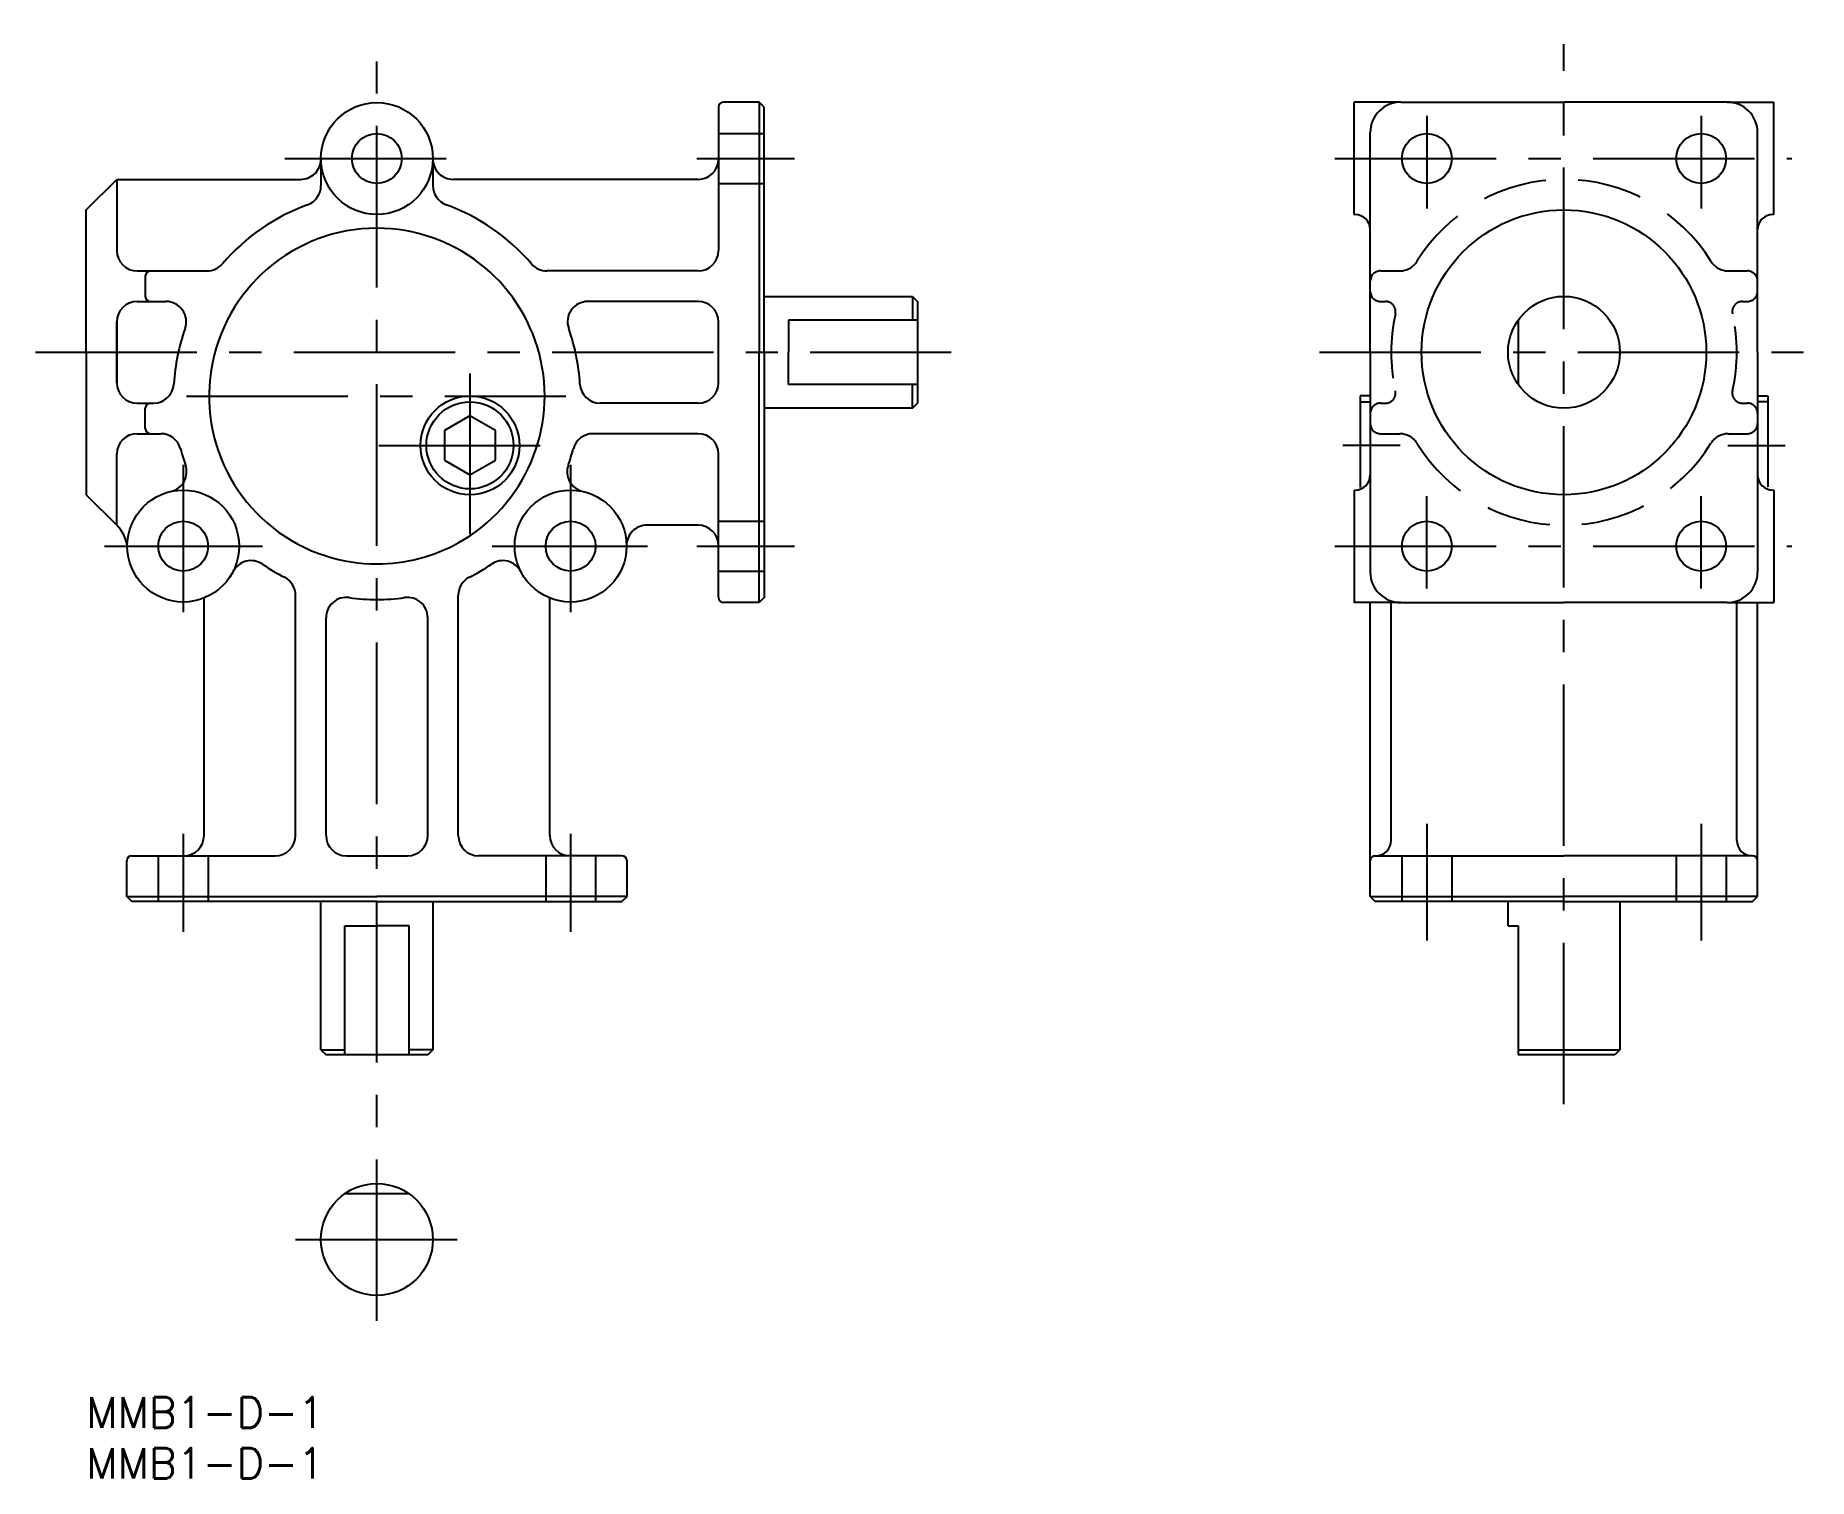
# Model space of a CAD drawing. Extents: x -5 to 169, y -8 to 134.
import ezdxf

# ---------------------------------------------------------------- set-up
doc = ezdxf.new("R2010")
doc.units = 0
doc.header["$LTSCALE"] = 0.5
doc.linetypes.add('CENTER', pattern=[50.8, 31.75, -6.35, 6.35, -6.35])
doc.linetypes.add('DASHED', pattern=[19.05, 12.7, -6.35])
for name, color, linetype in [('MSM_CENTER', 1, 'CENTER'), ('MSM_CONTINUOUS', 7, 'CONTINUOUS'), ('MSM_DASHED', 4, 'DASHED'), ('MSM_NARROW', 5, 'CONTINUOUS'), ('MSM_PART_NUMBER', 7, 'CONTINUOUS')]:
    doc.layers.add(name, color=color, linetype=linetype)
doc.styles.get("Standard").update_dxf_attribs({"font": 'txt.shx', "height": 3, "bigfont": 'bigfont.shx'})

# ---------------------------------------------------------------- blocks, each defined once
blk = doc.blocks.new('*U30')
at = {"layer": 'MSM_PART_NUMBER'}
blk.add_text('MMB1-D-1', height=3, dxfattribs=at).set_placement((0, -3))
blk = doc.blocks.new('*U31')
at = {"layer": 'MSM_PART_NUMBER'}
blk.add_text('MMB1-D-1', height=3, dxfattribs=at).set_placement((0, -8))

msp = doc.modelspace()

# ---------------------------------------------------------------- linework, layer by layer
at = {"layer": 'MSM_CENTER'}
for p, q in [((28.58, 7.5), (28.58, 133.87)), ((145.32, 28.8), (145.32, 133.03)), ((131.83, 125.96), (131.83, 116.87)), ((158.81, 125.96), (158.81, 116.87)), ((19.51, 121.77), (37.76, 121.77)), ((60.03, 121.77), (69.64, 121.77)), ((122.78, 121.77), (167.74, 121.77)), ((-5, 102.72), (85.07, 102.72)), ((121.27, 102.72), (169.37, 102.72)), ((37.73, 100.65), (37.73, 84.84)), ((9.85, 98.42), (47.15, 98.42)), ((28.76, 93.57), (45.96, 93.57)), ((129.21, 93.57), (123.56, 93.57)), ((161.44, 93.57), (167.09, 93.57)), ((9.53, 91.66), (9.53, 77.17)), ((47.63, 91.66), (47.63, 77.17)), ((131.83, 79.49), (131.83, 88.58)), ((158.81, 79.49), (158.81, 88.58)), ((1.8, 83.67), (17.32, 83.67)), ((39.91, 83.67), (55.2, 83.67)), ((60.03, 83.67), (69.64, 83.67)), ((122.78, 83.67), (167.74, 83.67)), ((131.83, 56.37), (131.83, 44.89)), ((158.81, 56.37), (158.81, 44.89)), ((9.53, 55.38), (9.53, 45.76)), ((47.63, 55.38), (47.63, 45.76)), ((20.59, 15.5), (36.58, 15.5))]:
    msp.add_line(p, q, dxfattribs=at)
at = {"layer": 'MSM_CONTINUOUS'}
for p, q in [((66.18, 127.32), (62.68, 127.32)), ((66.68, 126.82), (66.18, 127.32)), ((66.18, 127.32), (66.18, 102.72)), ((129.27, 127.32), (124.68, 127.32)), ((124.68, 116.27), (124.68, 127.32)), ((129.27, 127.32), (145.32, 127.32)), ((161.37, 127.32), (145.32, 127.32)), ((161.37, 127.32), (165.96, 127.32)), ((165.96, 116.27), (165.96, 127.32)), ((62.18, 126.82), (62.18, 112.72)), ((66.68, 102.72), (66.68, 126.82)), ((126.27, 102.72), (126.27, 124.32)), ((164.37, 102.72), (164.37, 124.32)), ((23.08, 121.77), (23.08, 119.11)), ((23.08, 121.74), (23.08, 119.11)), ((34.08, 121.77), (34.08, 119.11)), ((34.08, 121.74), (34.08, 119.11)), ((0, 116.72), (3, 119.72)), ((3, 119.72), (21.08, 119.72)), ((3, 119.72), (3, 112.72)), ((60.18, 119.72), (36.08, 119.72)), ((0, 102.72), (0, 116.72)), ((124.68, 116.27), (124.77, 116.27)), ((165.96, 116.27), (165.87, 116.27)), ((5, 110.72), (11.86, 110.72)), ((5.8, 110.22), (5.8, 108.22)), ((60.18, 110.72), (45.3, 110.72)), ((66.68, 108.22), (81.26, 108.22)), ((81.26, 108.22), (81.76, 107.72)), ((81.26, 108.22), (81.26, 105.89)), ((5, 107.72), (7.83, 107.72)), ((60.18, 107.72), (49.33, 107.72)), ((81.76, 107.72), (81.76, 97.72)), ((3, 99.72), (3, 105.72)), ((3, 105.72), (3, 99.72)), ((62.18, 99.72), (62.18, 105.72)), ((81.76, 105.89), (69.06, 105.89)), ((69.06, 105.89), (69.06, 102.72)), ((140.82, 105.89), (140.82, 99.63)), ((0, 102.72), (0, 88.72)), ((66.18, 78.12), (66.18, 102.72)), ((66.68, 102.72), (66.68, 78.62)), ((69.06, 99.56), (69.06, 102.72)), ((126.27, 102.72), (126.27, 81.12)), ((164.37, 102.72), (164.37, 81.12)), ((81.76, 99.56), (69.06, 99.56)), ((81.26, 97.22), (81.26, 99.56)), ((5, 97.72), (6.62, 97.72)), ((60.18, 97.72), (50.54, 97.72)), ((81.26, 97.22), (81.76, 97.72)), ((125.27, 98.44), (125.27, 93.57)), ((126.27, 98.44), (125.27, 98.44)), ((164.37, 98.44), (165.37, 98.44)), ((165.37, 98.44), (165.37, 93.57)), ((5.8, 95.22), (5.8, 97.22)), ((37.73, 96.46), (35.23, 95.02)), ((40.23, 95.02), (37.73, 96.46)), ((81.26, 97.22), (66.68, 97.22)), ((5, 94.72), (7.33, 94.72)), ((35.23, 95.02), (35.23, 92.13)), ((40.23, 92.13), (40.23, 95.02)), ((60.18, 94.72), (49.83, 94.72)), ((3, 85.72), (3, 92.72)), ((62.18, 78.62), (62.18, 92.72)), ((125.27, 93.57), (125.27, 89.42)), ((165.37, 93.57), (165.37, 89.48)), ((35.23, 92.13), (37.73, 90.69)), ((37.73, 90.69), (40.23, 92.13)), ((124.68, 89.17), (124.77, 89.17)), ((124.68, 89.17), (124.68, 78.12)), ((165.37, 89.29), (165.3, 89.29)), ((165.96, 89.17), (165.87, 89.17)), ((165.96, 89.17), (165.96, 78.12)), ((0, 88.72), (3, 85.72)), ((60.18, 85.72), (55.13, 85.72)), ((11.58, 55.22), (11.58, 78.57)), ((20.58, 55.22), (20.58, 78.83)), ((36.58, 55.22), (36.58, 78.83)), ((45.58, 55.22), (45.58, 78.57)), ((66.68, 78.62), (66.18, 78.12)), ((66.18, 78.12), (62.68, 78.12)), ((129.27, 78.12), (124.68, 78.12)), ((126.27, 49.22), (126.27, 78.12)), ((128.32, 54.72), (128.32, 78.12)), ((129.27, 78.12), (145.32, 78.12)), ((161.37, 78.12), (145.32, 78.12)), ((161.37, 78.12), (165.96, 78.12)), ((162.32, 54.72), (162.32, 78.12)), ((164.37, 49.22), (164.37, 78.12)), ((23.58, 55.22), (23.58, 76.63)), ((33.58, 55.22), (33.58, 76.63)), ((3.98, 49.22), (3.98, 52.72)), ((4.48, 53.22), (18.58, 53.22)), ((25.58, 53.22), (31.58, 53.22)), ((52.68, 53.22), (38.58, 53.22)), ((53.18, 49.22), (53.18, 52.72)), ((126.77, 53.22), (145.32, 53.22)), ((163.87, 53.22), (145.32, 53.22)), ((3.98, 49.22), (28.58, 49.22)), ((4.48, 48.72), (3.98, 49.22)), ((53.18, 49.22), (28.58, 49.22)), ((52.68, 48.72), (53.18, 49.22)), ((126.27, 49.22), (145.32, 49.22)), ((126.77, 48.72), (126.27, 49.22)), ((164.37, 49.22), (145.32, 49.22)), ((163.87, 48.72), (164.37, 49.22)), ((28.58, 48.72), (4.48, 48.72)), ((23.08, 34.14), (23.08, 48.72)), ((28.58, 48.72), (52.68, 48.72)), ((34.08, 48.72), (34.08, 34.14)), ((145.32, 48.72), (126.77, 48.72)), ((139.82, 46.34), (139.82, 48.72)), ((145.32, 48.72), (163.87, 48.72)), ((150.82, 48.72), (150.82, 34.14)), ((25.42, 33.64), (25.42, 46.34)), ((25.42, 46.34), (28.58, 46.34)), ((31.74, 46.34), (28.58, 46.34)), ((31.74, 33.64), (31.74, 46.34)), ((139.82, 46.34), (140.82, 46.34)), ((140.82, 46.34), (140.82, 33.64)), ((23.08, 34.14), (23.58, 33.64)), ((23.08, 34.14), (25.42, 34.14)), ((33.58, 33.64), (23.58, 33.64)), ((34.08, 34.14), (31.74, 34.14)), ((34.08, 34.14), (33.58, 33.64)), ((140.82, 34.14), (150.82, 34.14)), ((150.32, 33.64), (140.82, 33.64)), ((150.82, 34.14), (150.32, 33.64)), ((31.74, 20), (25.48, 20))]:
    msp.add_line(p, q, dxfattribs=at)
for centre, radius in [((28.58, 121.77), 5.5), ((28.58, 121.77), 5.5), ((28.58, 121.77), 2.45), ((28.58, 121.77), 2.45), ((131.83, 121.77), 2.45), ((158.81, 121.77), 2.45), ((145.32, 102.72), 14), ((145.32, 102.72), 5.5), ((37.73, 93.57), 4.86), ((9.53, 83.67), 5.5), ((47.63, 83.67), 5.5), ((9.53, 83.67), 2.45), ((47.63, 83.67), 2.45), ((131.83, 83.67), 2.45), ((158.81, 83.67), 2.45), ((28.58, 15.5), 5.5)]:
    msp.add_circle(centre, radius, dxfattribs=at)
for centre, radius, start, end in [((62.68, 126.82), 0.5, 90, 180), ((129.27, 124.32), 3, 90, 180), ((161.37, 124.32), 3, 0, 90), ((21.08, 121.72), 2, 270, 0.382), ((36.08, 121.72), 2, 179.618, 270), ((60.18, 121.72), 2, 270, 0), ((21.08, 119.11), 2, 289.9323, 0), ((21.08, 119.11), 2, 289.9319, 0), ((36.08, 119.11), 2, 180, 250.0681), ((36.08, 119.11), 2, 180, 250.0677), ((28.58, 98.42), 20, 109.9319, 139.4584), ((28.58, 98.42), 20, 40.5416, 70.0681), ((124.77, 114.77), 1.5, 0, 90), ((165.87, 114.77), 1.5, 90, 180), ((28.58, 98.42), 16.5, 90, 252.3603), ((28.58, 98.42), 16.5, 299.0025, 90), ((5, 112.72), 2, 180, 270), ((60.18, 112.72), 2, 270, 0), ((6.3, 110.22), 0.5, 90, 180), ((11.86, 112.72), 2, 270, 319.4584), ((45.3, 112.72), 2, 220.5416, 270), ((6.3, 108.22), 0.5, 180, 270), ((5, 105.72), 2, 90, 180), ((7.83, 105.72), 2, 340.6208, 90), ((49.33, 105.72), 2, 90, 199.3792), ((60.18, 105.72), 2, 0, 90), ((28.58, 98.42), 20, 160.6208, 176.6124), ((28.58, 98.42), 20, 3.3876, 19.3792), ((5, 99.72), 2, 180, 270), ((6.62, 99.72), 2, 270, 356.6124), ((50.54, 99.72), 2, 183.3876, 270), ((60.18, 99.72), 2, 270, 0), ((6.3, 97.22), 0.5, 90, 180), ((5, 92.72), 2, 90, 180), ((6.3, 95.22), 0.5, 180, 270), ((7.33, 92.72), 2, 15.0161, 90), ((49.83, 92.72), 2, 90, 164.9839), ((60.18, 92.72), 2, 0, 90), ((28.58, 98.42), 20, 195.0161, 199.7523), ((28.58, 98.42), 20, 340.2477, 344.9839), ((7.87, 90.99), 2, 282.7527, 19.7523), ((49.29, 90.99), 2, 160.2477, 257.2473), ((124.77, 90.67), 1.5, 270, 0), ((165.87, 90.67), 1.5, 180, 270), ((0.51, 83.19), 3.55, 7.8486, 45.5048), ((55.13, 83.72), 2, 90, 180.382), ((60.18, 83.72), 2, 0, 90), ((28.58, 98.42), 16.5, 270, 299.0025), ((16.2, 80.24), 2, 55.7473, 152.747), ((28.58, 98.42), 16.5, 252.3603, 270), ((40.96, 80.24), 2, 27.253, 124.2527), ((28.58, 98.42), 20, 235.7473, 242.9643), ((18.58, 78.83), 2, 0, 62.9643), ((38.58, 78.83), 2, 117.0357, 180), ((28.58, 98.42), 20, 297.0357, 304.2527), ((129.27, 81.12), 3, 180, 270), ((161.37, 81.12), 3, 270, 0), ((25.58, 76.63), 2, 82.1625, 180), ((28.58, 98.42), 20, 262.1625, 277.8375), ((31.58, 76.63), 2, 0, 97.8375), ((62.68, 78.62), 0.5, 180, 270), ((9.58, 55.22), 2, 270, 0), ((18.58, 55.22), 2, 270, 0), ((25.58, 55.22), 2, 180, 270), ((31.58, 55.22), 2, 270, 0), ((38.58, 55.22), 2, 180, 270), ((47.58, 55.22), 2, 180, 270), ((126.82, 54.72), 1.5, 270, 0), ((163.82, 54.72), 1.5, 180, 270), ((4.48, 52.72), 0.5, 90, 180), ((52.68, 52.72), 0.5, 0, 90), ((126.77, 52.72), 0.5, 90, 180), ((163.87, 52.72), 0.5, 0, 90)]:
    msp.add_arc(centre, radius, start, end, dxfattribs=at)
at = {"layer": 'MSM_DASHED'}
for p, q in [((62.18, 124.22), (66.68, 124.22)), ((62.18, 119.32), (66.68, 119.32)), ((127.27, 110.72), (129.17, 110.72)), ((161.48, 110.72), (163.37, 110.72)), ((127.27, 107.72), (127.77, 107.72)), ((162.87, 107.72), (163.37, 107.72)), ((127.27, 97.72), (127.77, 97.72)), ((162.87, 97.72), (163.37, 97.72)), ((127.27, 94.72), (129.17, 94.72)), ((161.48, 94.72), (163.37, 94.72)), ((62.18, 86.12), (66.68, 86.12)), ((62.18, 81.22), (66.68, 81.22)), ((7.08, 53.22), (7.08, 48.72)), ((11.98, 53.22), (11.98, 48.72)), ((45.18, 53.22), (45.18, 48.72)), ((50.08, 53.22), (50.08, 48.72)), ((129.38, 53.22), (129.38, 48.72)), ((134.28, 53.22), (134.28, 48.72)), ((156.36, 53.22), (156.36, 48.72)), ((161.26, 53.22), (161.26, 48.72))]:
    msp.add_line(p, q, dxfattribs=at)
for centre, radius, start, end in [((145.32, 102.72), 17, 31.7569, 148.2431), ((129.17, 112.72), 2, 270, 328.2431), ((161.48, 112.72), 2, 211.7569, 270), ((127.27, 109.72), 1, 90, 180), ((163.37, 109.72), 1, 0, 90), ((127.27, 108.72), 1, 180, 270), ((163.37, 108.72), 1, 270, 0), ((127.77, 106.72), 1, 347.1604, 90), ((145.32, 102.72), 17, 167.1604, 192.8396), ((162.87, 106.72), 1, 90, 192.8396), ((145.32, 102.72), 17, 347.1604, 12.8396), ((127.27, 96.72), 1, 90, 180), ((127.77, 98.72), 1, 270, 12.8396), ((162.87, 98.72), 1, 167.1604, 270), ((163.37, 96.72), 1, 0, 90), ((127.27, 95.72), 1, 180, 270), ((129.17, 92.72), 2, 31.7569, 90), ((161.48, 92.72), 2, 90, 148.2431), ((163.37, 95.72), 1, 270, 0), ((145.32, 102.72), 17, 211.7569, 328.2431)]:
    msp.add_arc(centre, radius, start, end, dxfattribs=at)
at = {"layer": 'MSM_NARROW'}
for p, q in [((125.27, 97.86), (126.27, 97.86)), ((165.37, 97.86), (164.37, 97.86))]:
    msp.add_line(p, q, dxfattribs=at)
msp.add_circle((37.73, 93.57), 4.28, dxfattribs=at)

# ---------------------------------------------------------------- block references
at = {"layer": 'MSM_CONTINUOUS'}
for name in ['*U30', '*U31']:
    msp.add_blockref(name, (0, 0), dxfattribs=at)

doc.saveas('drawing.dxf')
